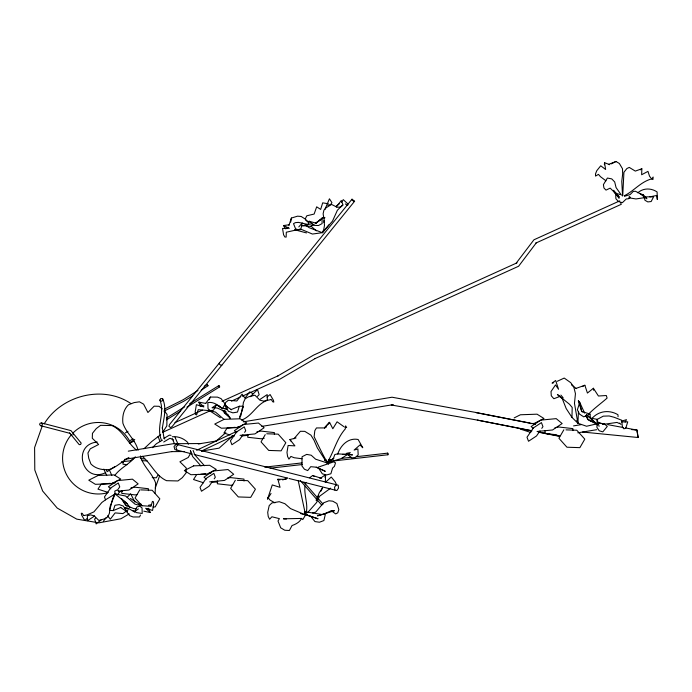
<?xml version="1.0" encoding="UTF-8"?>
<svg xmlns="http://www.w3.org/2000/svg" width="692" height="692" viewBox="0 0 692 692"><rect width="100%" height="100%" fill="white"/><g stroke="black" fill="none" stroke-linecap="round" stroke-linejoin="round"><path stroke-width="1.04" d="M219.347 363.023L219.338 364.035L220.921 365.324L221.916 365.099M326.78 461.737L387.909 454.765L387.927 453.935L387.719 453.13L356.527 456.677M586.548 414.966L590.466 418.089L597.127 419.335L596.919 427.345L599.22 430.77L602.81 431.869L607.291 426.428L604.817 424.231L597.862 422.561M309.575 477.809L312.706 475.499L320.707 478.094L325.577 474.66L325.352 482.393L331.26 477.03L335.153 481.796L336.606 484.902M622.713 195.862L623.924 172.265L626.883 168.545L629.262 167.403L635.299 171.097L641.847 168.77L641.64 174.739L647.963 171.374L649.546 176.209L650.835 177.887M286.505 518.939L283.409 518.81L301.582 518.429L302.759 519.606L305.579 514.969L304.688 511.647L322.109 514.537L334.426 510.705L331.304 510.722L324.704 513.698L317.455 515.86L322.109 514.537M597.006 423.815L586.565 426.246L577.915 423.262L578.408 412.155M304.999 485.905C303.779 495.801 309.03 505.195 305.579 514.969L300.38 513.499M604.384 164.8L604.523 162.646L609.704 164.722M557.207 381.309L564.214 378.057L570.701 382.65L573.824 387.036L575.45 393.67L574.472 403.341L577.915 423.262L571.955 417.38L572.206 407.467L569.525 404.284L557.38 394.457L563.089 399.31M155.103 493.275L155.639 483.033C152.162 472.852 143.01 466.477 140.441 455.959M323.873 222.469L324.167 220.428M162.326 428.339C163.693 418.625 166.962 408.237 162.655 398.782L160.804 398.471L159.852 400.062C165.345 412.968 155.96 426.661 161.288 439.766M290.683 222.123L291.41 218.041L297.534 216.172L301.184 216.475L305.042 218.94L308.926 223.127M271.022 493.457L267.579 498.984L267.865 497.496L269.984 500.039L274.906 502.859M311.928 223.845L308.104 224.476L302.093 223.213L301.046 228.62L298.252 229.805L295.596 228.853L293.52 223.672L295.389 222.642L298.321 222.383L303.208 223.352M324.955 477.307L325.577 474.66M125.996 510.134L125.546 511.691L122.934 513.594L115.131 512.902L110.305 519.208L107.623 515.756M267.579 498.984L272.267 484.936L280.052 487.324L277.864 479.262L286.228 479.322M301.634 226.085L308.104 224.476L309.116 221.25L316.391 223.265M239.475 418.634L240.963 415.312L242.001 409.058L243.368 406.827L242.503 406.204L239.328 406.239L237.494 412.069L232.875 412.847L228.412 411.264L224.433 405.079L222.686 408.358L216.414 404.811L212.037 407.778L213.612 407.83M584.628 413.107L579.36 401.55L578.356 400.928L579.611 402.77L577.379 409.811L579.507 414.093L583.737 416.852L589.999 414.067L590.466 418.089L597.646 424.983M84.294 515.462L86.984 514.943L93.922 511.864L101.862 502.478L105.902 499.563L115.097 493.967L117.925 494.546L119.361 492.029L117.406 489.893L114.768 491.086L115.097 493.967C111.576 498.664 111.896 504.676 109.474 509.675L110.296 510.419L113.254 510.601L114.959 505.298L119.214 504.615L123.34 506.086L126.999 511.717L128.565 508.447L134.369 511.872L138.365 508.897M288.901 225.454L291.41 218.041M42.091 426.428L34.6 447.577L34.799 470.015L42.653 491.035L57.228 508.092L76.751 519.138L98.887 522.841L120.944 518.758L129.231 513.879M155.268 488.042L159.549 475.958M324.963 209.373L329.427 198.803L331.918 202.592L330.715 204.486L327.731 205.29M72.902 434.983L73.413 433.625M143.824 511.163L150.216 512.538L145.692 508.283L152.569 510.454L153.693 503.992L153.365 501.639L152.448 501.415L150.934 506.345L140.493 505.575L135.044 504.174L125.537 495.991L115.097 493.967L110.21 506.155L109.405 513.282L107.805 516.846L105.02 518.723L98.835 520.436L94.19 515.834L90.514 514.883L87.356 515.834L87.477 520.704L94.596 516.016M289.403 224.736L283.504 225.557L289.299 228.299L282.535 228.447L283.59 234.804L284.879 237.01L286.142 237.105L286.306 232.218L296.392 229.943L301.669 229.536L312.412 234.043L322.385 232.685L323.813 229.294L324.487 225.281L323.986 219.71L324.877 217.461L323.648 217.547L316.045 222.954M239.579 416.973L242.477 410.096L243.376 402.536L245.141 398.851L248.186 396.94L254.915 395.201L259.958 400.201L263.929 401.152L267.337 400.002L267.19 394.587L260.33 399.18M387.719 453.13L387.909 454.765M337.731 454.047C340.628 445.302 348.31 437.482 358.136 439.498L362.772 447.75L360.022 444.913L354.131 450.068L357.894 448.935L358.179 454.938L355.16 457.507L351.579 457.87L346.882 453.796C342.886 455.111 338.717 452.94 334.816 454.54L333.414 458.45L326.996 462.887L315.604 459.194L311.201 455.215L306.677 454.393L302.058 456.763L301.971 466.01L304.402 469.219L307.715 470.577L310.717 466.693L316.227 467.187L325.162 471.243L316.227 467.187M140.511 515.03L139.533 516.95L133.072 516.976L129.767 515.696L127.008 512.279M318.458 495.861L316.166 500.342L319.306 492.713L322.584 487.808L320.751 491.389M209.07 399.708L210.437 397.052L217.461 397.122L221.068 398.627L224.087 402.493L225.8 406.334M134.369 511.872L137.051 506.821L139.957 506.336L142.042 507.919L142.215 513.473L136.428 512.599L132.682 510.471M301.582 518.429C299.861 522.131 295.778 524.285 292.05 525.531L289.386 530.496L284.775 530.245L280.701 527.806L277.994 521.007L279.395 518.637L271.895 516.777L269.612 519.242L268.228 516.483L267.709 512.322L269.214 505.558L271.93 502.937L279.248 501.7L284.896 503.707L290.484 508.585L305.579 514.969L307.594 514.407M216.414 404.811L213.491 410.244L210.325 410.633L208.032 408.782L207.825 402.614C213.24 401.421 218.283 405.227 222.193 408.531M328.7 423.911L329.565 422.319L332.817 428.737L337.09 421.8L343.863 426.653M304.688 511.647L304.333 512.296L306.928 515.107L317.87 518.732L306.928 515.107M625.118 422.137L626.485 419.655L621.381 421.246M190.603 453.303L188.241 457.481L179.911 461.789L186.243 468.017L186.096 472.93L182.281 477.705L177.939 480.957L166.53 480.681C155.57 475.759 151.237 463.597 142.18 456.262M139.775 489.858L135.061 497.998L142.042 505.774M157.923 475.084L156.349 477.791L152.223 477.653M235.341 480.248L230.626 488.388L238.308 496.942L250.703 497.358L255.417 489.218L247.736 480.663L237.408 480.317M265.226 434.645L261.04 441.877L268.721 450.431L281.116 450.847L285.831 442.707L278.149 434.152L266.783 433.772M563.85 429.793L558.928 438.287L566.947 447.214L579.879 447.646L584.801 439.152L576.782 430.225L566.004 429.862M305.103 483.942L306.072 482.35M341.64 202.194L343.267 199.633L347.445 203.552L347.99 204.97L346.804 205.014L345.36 203.906M336.226 484.711L334.565 487.142L334.867 490.066M114.128 494.979L115.253 493.353M118.064 489.287L119.751 486.848L118.289 482.973L110.642 488.033L104.466 496.968L105.556 499.883M242.918 434.792L239.544 439.671L231.898 444.731L230.436 440.847L236.621 431.912L244.267 426.852L245.729 430.727L244.605 432.353M212.505 481.303L209.131 486.182L201.484 491.242L200.023 487.358L206.207 478.423L213.854 473.363L215.316 477.238L214.191 478.864M540.019 430.891L536.499 435.986L528.524 441.262L527.001 437.214L533.446 427.881L541.429 422.604L542.952 426.653L541.775 428.348M114.803 475.439C120.278 467.974 129.499 464.098 135.364 456.781M162.603 432.465L166.815 425.874L167.092 414.473L164.376 410.858M205.654 403.445L210.437 397.052M536.283 242.866L518.619 266.238L315.033 358.594M516.137 263.237L533.939 239.795L619.747 200.87M336.295 207.012L341.277 200.498L343.076 205.066L340.698 206.995L337.194 207.28L331.546 204.425L326.157 207.747L323.908 210.195L323.129 213.785L323.726 217.582M103.316 521.37L106.395 517.356M250.262 396.689L257.519 389.631L259.163 394.665L257.459 396.36M352.02 199.184L169.652 424.386L168.926 426.289L170.509 427.578L172.221 426.462L354.589 201.26L352.02 199.184L352.124 200.057L353.707 201.337L354.589 201.26M44.132 423.954C61.432 395.34 103.065 384.622 131.047 403.652M305.76 225.211L309.16 227.694L322.385 232.685L329.003 224.718M322.385 232.685L332.506 221.12L337.367 210.29L342.376 205.161M307.629 512.651L316.521 502.6L319.618 496.233L330.629 488.171M298.797 226.907L302.093 223.213M95.643 517.971L94.614 519.104L96.162 523.905L101.144 519.952M324.496 427.838L329.565 422.319L324.418 427.924L316.452 427.941L314.808 430.683L314.133 436.695C318.692 445.994 323.008 455.621 328.44 464.237M178.181 444.722L175.95 447.006L176.832 450.077M127.164 497.297L130.624 493.777L134.923 502.115M152.413 447.681L156.366 443.762L162.473 440.103M293.944 438.797L300.371 431.28L304.835 431.367L310.924 435.147L314.038 440.268L317.368 447.958L326.996 462.887L341.441 458.502L350.299 452.611L346.58 453.286M143.962 448.771L151.782 441.487L160.708 434.645M232.754 435.908L219.096 448.156L201.606 451.054M591.426 419.101C598.156 410.858 609.081 409.43 617.965 414.733L618.06 416.714M216.189 441.003L225.843 432.63M336.321 206.043L339.218 203.898M588.485 414.205C594.264 408.237 600.941 403.531 607.109 398.09L606.304 395.521L598.433 396.014L593.399 388.264L587.43 393.056L584.861 385.262L575.978 388.411M321.962 218.127L315.76 223.213L323.648 217.547L321.962 218.127L322.126 223.585L318.484 225.514L314.28 225.402L309.116 221.25M266.991 397.052L270.105 394.552L273.435 400.27L273.807 402.078L272.804 401.827L271.126 399.327M87.209 518.516L84.735 520.462L81.647 515.073L81.284 513.256L82.175 513.317L83.715 515.583M640.385 169.843L641.847 168.77M133.504 458.623L130.165 460.863L121.68 461.694M333.864 458.329L326.996 462.887C334.028 451.859 336.511 438.797 345.291 428.928L345.619 425.848L346.683 427.595L344.711 427.085M114.785 466.616L107.139 471.676L106.404 469.738M197.929 390.478L183.19 399.725L164.341 409.154M204.218 386.335L207.228 384.484L207.989 385.764L201.156 390.271M624.392 195.724C634.131 190.836 640.896 181.676 651.682 178.891L653.153 177.057L652.937 179.557L651.483 178.726M324.678 428.045L326.494 426.886M308.104 224.476L303.053 225.696L310.613 226.396L313.364 224.692M130.381 440.449L133.08 438.78M166.478 418.072L184.712 406.766M189.669 403.687L218.862 385.591L219.286 386.214M131.177 441.73L134.767 439.507M166.391 419.897L180.595 411.091M186.901 407.181L219.658 386.871L218.819 385.617M637.773 192.843C643.136 187.843 651.267 187.921 657.106 191.969L657.322 199.495L656.708 195.473L649.909 196.831L644.901 196.883M310.613 226.396L314.047 224.277M241.62 420.061C253.367 415.78 257.58 401.23 270.546 399.725M125.313 432.915L127.994 431.298M192.61 395.902L183.812 401.222L164.039 411.109M288.279 227.305L285.701 228.853L283.504 225.557M164.021 438.33L169.341 435.147L171.01 435.329M163.719 441.998L169.99 438.252L173.519 439.922M105.703 472.636C82.348 483.907 71.38 444.549 97.243 442.015M315.31 358.465L280.07 379.06L242.148 396.265M277.786 375.964L313.476 355.169L517.062 262.813M596.625 419.724L603.268 416.151L609.15 415.97L614.193 417.285L621.701 420.234L622.411 427.076L623.873 428.85L625.819 428.063L627.748 421.843L621.451 421.869M611.339 163.866L615.975 161.504L619.375 163.494L622.489 168.761L622.67 173.891L621.779 181.373L622.566 195.819M582.231 386.594L584.861 385.262M287.734 477.973L282.682 479.954M514.173 417.907L520.393 414.776L537.061 414.179L543.955 418.504L534.189 423.426L530.02 423.573M196.597 450.293L236.733 431.324M201.476 451.037L234.017 435.649M535.496 243.221L621.304 204.296L620.525 202.583M129.378 443.287L134.213 441.089M174.964 422.604L202.419 410.157M221.994 401.273L278.513 375.635M162.81 432.249L210.714 410.52M231.379 401.144L240.185 397.147M113.254 510.601L120.832 507.435M128.946 457.421C122.389 461.166 116.905 467.005 109.371 469.505C102.727 470.231 95.686 468.934 90.894 463.943L88.723 458.225L87.945 452.975L90.297 448.797L98.627 444.489L92.296 438.261L92.443 433.348L96.266 428.573L100.599 425.32L112.009 425.589C122.968 430.519 127.302 442.681 136.359 450.008M231.093 409.586L239.328 406.239M608.536 164.393L615.975 161.504M559.923 396.43L553.851 398.73L551.29 395.798L551.014 391.542L555.503 384.942L558.548 389.276L555.65 380.488L552.069 383.1L553.747 382.745M317.965 467.273L333.682 461.841L335.508 462.853L334.426 466.373L332.601 467.991L330.88 473.752L326.546 474.963L322.342 473.856L318.562 468.077M624.504 196.286L630.153 194.564L633.258 191.407L635.429 191.26L639.702 193.44L646.899 198.794L643.309 194.867L639.702 193.44M312.637 512.988L315.664 512.132L323.64 502.807L328.942 500.766L332.731 501.181L336.892 503.534L338.846 509.589L337.774 512.815L335.646 513.914L331.304 510.722M290.874 441.003L289.922 439.558L296.046 437.95M207.989 385.764L206.908 384.553M203.863 405.841L200.369 406.515L198.898 402.138L205.801 403.427M256.914 431.808L261.014 431.09L274.387 432.595L274.421 434.515M264.232 438.244L261.161 438.78L247.779 437.275L247.727 434.394M130.944 487.929L135.035 487.211L148.408 488.716L148.443 490.637M227.53 478.137L230.6 477.601L243.973 479.106L244.008 481.026M137.224 494.546L135.182 494.91L121.801 493.396L121.749 490.516M554.932 427.725L558.894 427.025L572.855 428.599L572.898 430.606M232.789 484.936L230.747 485.3L217.366 483.786L217.314 480.905M69.52 432.837L79.243 444.679L80.67 444.437L81.18 443.088L70.939 430.614L41.546 422.95L40.119 423.184L39.608 424.542L40.525 425.658L69.918 433.33M40.525 425.658L41.953 425.424L42.463 424.066L41.546 422.95M243.212 421.852L392.027 397.217L476.52 412.588L535.487 424.187M261.766 426.41L393.255 404.638M128.288 451.158L173.121 443.728L200.957 443.529M198.267 443.97L216.812 440.908M124.43 459.419L172.265 451.504M573.547 425.9L581.349 424.603M560.235 435.726L558.133 436.081L538.194 432.128M577.803 432.82L596.729 429.689M631.511 429.568L636.969 430.078L638.197 437.508L582.577 432.033M148.546 505.229L151.237 504.797M146.41 508.732L148.832 508.352M602.637 424.473L617.039 422.423L619.504 423.608M645.705 197.471L635.991 198.941L628.794 197.817M139.101 504.468L141.203 504.157M264.742 467.135L302.006 462.896M324.453 460.336L326.589 460.093M328.726 459.851L333.008 459.358M341.563 458.389L351.181 457.291M270.139 468.19L302.188 464.54M235.193 427.301L227.088 428.08L223.948 433.028L229.978 434.974M237.218 427.102L240.262 426.808M240.072 435.363L254.933 433.919L264.11 427.76L258.436 423.037L243.575 424.49L234.398 430.649L236.828 432.673M242.096 435.917L248.177 435.329M121.385 462.472L123.418 462.273M537.053 431.488L552.553 429.983L562.138 423.547L556.212 418.634L540.712 420.139L531.127 426.575L533.35 428.417M198.699 474.401L196.675 474.591L193.535 479.539L203.586 482.782M200.723 474.202L205.792 473.709M208.837 473.414L210.861 473.224M110.227 483.319L101.11 484.201L97.97 489.149L108.021 492.393M112.26 483.128L115.296 482.834M209.659 481.874L224.519 480.43L233.697 474.271L228.023 469.548L213.162 471.001L203.984 477.16L206.415 479.184M118.341 491.078L128.954 490.04L138.132 483.881L132.457 479.158L117.605 480.611L108.419 486.77L110.85 488.794M211.683 482.428L217.764 481.84M119.162 491.744L122.199 491.45M172.265 436.747C177.956 436.185 183.588 438.347 187.644 442.335L188.371 444.238M171.478 451.634L184.409 451.521M649.909 196.831L653.585 196.848L651.163 201.536L647.816 201.908L645.013 200.325L643.309 194.867M319.791 478.155L321.624 478.198M142.024 460.716L147.188 460.889M140.813 489.893L152.171 490.273L159.852 498.828L155.138 506.968L153.07 506.899M342.514 454.324L352.496 454.912L346.882 453.796M214.399 407.856L217.193 408.038L224.995 411.394L230.332 418.426L222.253 410.192M136.177 508.758L133.591 508.551L126.411 505.48L121.42 498.621L127.086 503.594L130.001 507.556M556.904 434.818L545.097 433.486L545.037 430.476M140.364 458.502L144.481 458.96M127.138 464.687L123.02 464.228L122.96 461.339M124.698 507.937L128.565 508.447L124.482 507.902M301.98 458.753L294.23 457.741L290.908 456.435L288.936 459.133L287.595 456.521L286.981 452.404L288.106 445.484L294.922 445.864L289.922 439.558M226.889 408.972L222.686 408.358L227.625 409.145M328.328 203.768L322.68 202.851L320.664 209.425L316.685 206.821L314.125 214.062L306.807 215.783L305.432 218.525L305.838 220.255M391.248 404.976L477.333 420.087L531.309 430.606M607.732 424.637L623.397 427.552M625.481 427.941L636.969 430.078M593.079 421.644L590.207 421.099L594.385 421.99M476.105 412.666L530.081 423.175M533.255 423.798L535.374 424.205M538.722 432.042L558.825 435.96M477.333 420.087L531.897 430.882M597.516 422.665L604.817 424.231M192.203 453.961L174.894 449.584L174.021 446.513L176.244 444.229L338.198 485.213L338.509 488.137L336.84 490.567L289.057 478.475M194.218 454.471L287.016 477.956M294.489 229.701L306.521 232.927M619.98 194.495L614.972 193.025L619.21 196.935L610.154 188.12L605.993 190.127L603.934 187.947L603.415 184.634L607.394 178.043L611.745 178.891L614.695 181.953L616.07 187.584L621.433 195.17M590.951 420.572L588.165 419.715L585.622 415.382M589.999 414.067L581.721 411.506L578.356 400.928M520.228 429.049L530.799 432.465M231.993 435.623L234 436.271M582.629 411.844L581.721 411.506L579.611 402.77M277.864 479.262L279.862 480.075M615.612 192.48L613.908 191.589L619.124 198.206L615.612 192.48L615.889 198.751L618.57 201.588L622.385 202.669L626.286 198.924L628.284 198.812L630.377 197.376L629.184 196.433M253.229 393.774L249.674 391.914L245.02 398.151L242.07 394.155L236.837 400.988L228.377 400.261L225.575 402.562L225.125 404.431L227.339 407.277M312.706 475.499L314.445 476.528M306.573 220.713L308.796 222.08M130.485 498.491L141.107 505.333M208.82 410.2L220.367 417.752M224.433 405.079L231.569 409.776M120.408 507.357L126.999 511.717M571.601 384.968L576.41 388.636M605.967 180.828L600.466 176.685L598.442 174.358L595.535 176.097L595.509 173.9L596.772 170.708L600.742 165.777L605.638 169.497L604.523 162.646M224.139 412.735L228.196 415.901M126.973 506.181L125.382 504.935L121.42 498.621M224.122 419.464L215.506 412.103L209.607 410.659L198.258 409.673L196.597 414.915L195.568 414.482L195.187 411.783L196.39 404.682L203.837 406.939L198.898 402.138M162.239 408.86L159.056 406.308L154.143 406.169L147.924 412.501L143.616 404.163L139.438 401.81L134.179 402.588L128.461 404.759C123.479 409.552 122.173 416.601 122.899 423.245C126.376 433.426 135.528 439.801 138.097 450.319M115.097 493.967L121.489 499.105M123.885 501.025L127.086 503.594M164.834 439.013L164.082 438.408L162.291 427.595M224.519 410.46L226.068 411.749M586.487 414.776L597.551 424.646L588.165 419.715L586.098 415.953M311.236 226.379L316.408 230.851M159.852 400.062L161.124 401.351L162.862 400.564L162.655 398.782M619.617 423.046L620.949 424.43M204.443 465.742L194.763 454.765L193.12 450.423M200.983 465.984L192.67 456.556L190.378 450.656L190.992 452.118M304.039 482.315L323.052 504.122M300.207 480.43L321.806 505.212M560.857 395.089L563.141 397.779M310.647 516.189L314.964 521.578L319.436 522.235L323.891 520.548L325.292 514.545L324.704 513.698M219.105 405.962L220.359 407.657M613.717 190.291L614.773 191.762M219.191 386.274L219.615 386.897M571.955 417.38L566.186 408.557L561.999 397.978M227.668 414.248L230.332 418.426M174.505 443.78L172.239 438.633M298.183 480.464L305.579 514.969M109.734 470.819L111.827 475.43M103.809 469.098L106.724 475.516M174.99 437.214L177.792 443.641M576.817 420.425L577.915 423.262M158.105 436.462L159.973 441.461M149.109 509.191L150.216 512.538M597.127 419.335L599.09 426.358M579.36 401.55L579.784 403.358M638.076 437.526L636.848 430.095M593.399 388.264L593.649 390.279M107.9 492.687A35.759 35.759 0 0 1 71.414 434.697M72.833 433.157A35.759 35.759 0 0 1 130.58 442.828M98.134 475.465L88.775 480.179L95.384 484.322L111.351 483.76L120.711 479.046L114.102 474.902L98.134 475.465M224.113 419.343L214.745 424.058L221.353 428.201L237.33 427.639L246.689 422.924L240.081 418.781L224.113 419.343M193.699 465.854L184.332 470.569L190.94 474.712L206.917 474.15L216.276 469.436L209.667 465.292L193.699 465.854"/></g></svg>
